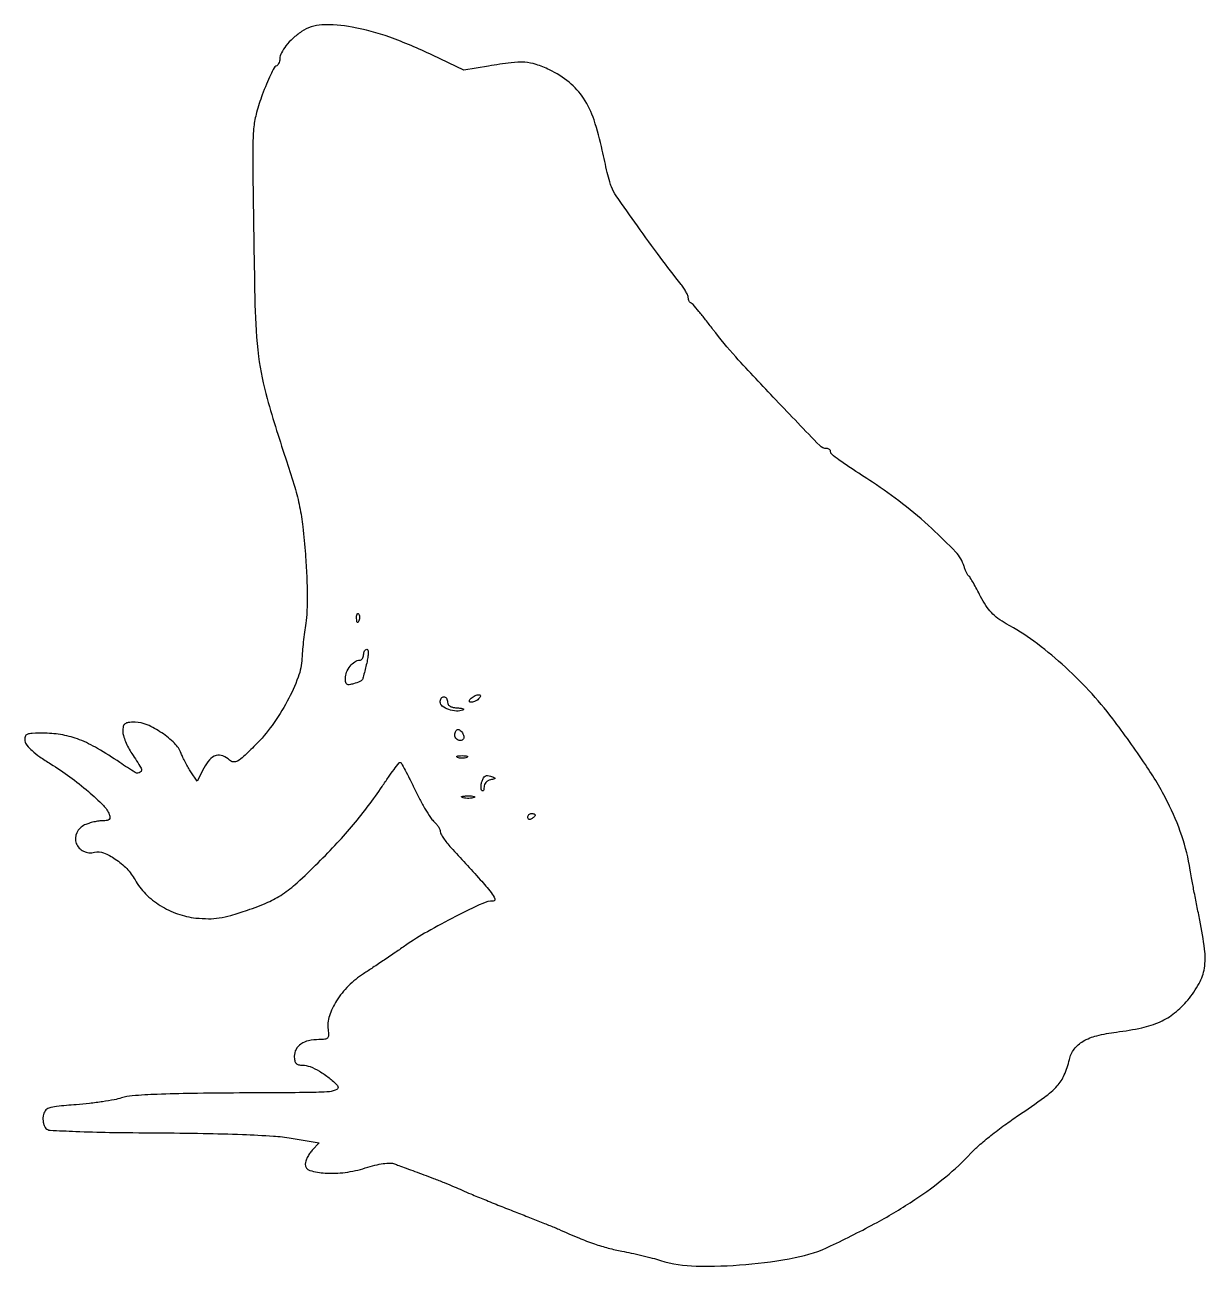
# Model space of a CAD drawing. Extents: x 0 to 324, y 0 to 340.
import ezdxf

# ---------------------------------------------------------------- set-up
doc = ezdxf.new("R2010")
doc.units = 0

msp = doc.modelspace()

# ---------------------------------------------------------------- linework, layer by layer
for points in [[(75.972506, 338.280757, 0.031797), (73.620346, 336.412773, 0.040734), (71.726862, 334.399038, 0.046506), (70.454407, 332.457967, 0.117374), (70.033269, 330.833333, -0.056288), (69.945021, 330.170792, -0.059287), (69.711615, 329.556864, -0.066233), (69.375902, 329.080619, -0.126354), (68.984993, 328.828331, 0.193357), (68.473153, 328.393923, 0.009642), (67.464741, 326.387726, 0.01436), (66.3566, 323.891309, 0.009788), (65.234993, 320.994998, 0.019352), (63.66098, 316.101383, 0.04164), (62.916372, 312.214256, 0.025616), (62.643335, 307.237835, 0.003642), (62.68116, 297, 0.002548), (63.220836, 263.42953, 0.024831), (64.225715, 249.264599, 0.039539), (66.564525, 237.697886, 0.011567), (71.959053, 220.362181, -0.009681), (74.151633, 213.408716, -0.022098), (75.469184, 208.068767, -0.021592), (76.327463, 202.559176, -0.008851), (77.035386, 195.022609, -0.007508), (77.394715, 189.133328, -0.010161), (77.531209, 183.802802, -0.011236), (77.45398, 179.311277, -0.030131), (77.135121, 176.13039, 0.007497), (76.777214, 173.682092, 0.005634), (76.454298, 170.978927, 0.005698), (76.208121, 168.428665, 0.013025), (76.094608, 166.5, -0.082144), (75.06489, 161.331642, -0.033124), (72.077052, 154.761469, -0.032363), (67.949703, 148.14492, -0.041761), (63.305652, 142.696946, -0.007213), (60.107126, 139.614061, -0.055443), (58.441063, 138.368962, -0.15394), (57.295329, 138.106085, -0.178215), (56.283939, 138.573204, 0.104028), (54.422296, 139.787813, 0.168608), (52.553068, 139.856454, 0.138422), (50.777598, 138.712253, 0.062386), (49.202429, 136.403042), (47.357079, 132.806083), (45.651441, 135.409215, -0.014876), (44.930036, 136.585092, -0.009943), (44.172046, 137.970427, -0.010017), (43.490358, 139.343787, -0.019348), (43.010352, 140.472773, 0.109697), (41.190663, 143.239082, 0.044452), (37.666518, 146.098193, 0.044471), (33.671476, 148.300761, 0.104118), (30.349962, 149, 0.023614), (28.500228, 148.912591, 0.135344), (27.591055, 148.566745, 0.184641), (27.137697, 147.864218, 0.052024), (27, 146.544409, 0.070916), (27.170567, 145.347861, 0.025882), (27.734375, 143.727986, 0.025044), (28.543125, 141.995608, 0.027352), (29.5, 140.404862, -0.015563), (32.009189, 136.447692, -0.385972), (31.769607, 135.282129, -0.303571), (30.412758, 135.225244, -0.012848), (26.165834, 137.966926, 0.017785), (20.076737, 141.813228, 0.038778), (15.107202, 144.21561, 0.047451), (10.520057, 145.524479, 0.044866), (5.680449, 145.978038, 0.007421), (2.152042, 145.938987, 0.085733), (0.79944, 145.669087, 0.243351), (0.239439, 145.037472, 0.099325), (0.180449, 143.857425, 0.137032), (0.705479, 142.683064, 0.037836), (2.123997, 141.215556, 0.029954), (4.273175, 139.523875, 0.014422), (7.210392, 137.607425, -0.020955), (12.505932, 134.052772, -0.020093), (17.562595, 130.019745, -0.018505), (21.669017, 126.190824, -0.104614), (23.287969, 123.691948, -0.069322), (23.479442, 122.866701, -0.228389), (23.288116, 122.357646, -0.159907), (22.696983, 122.075677, -0.031998), (21.515668, 122, 0.037248), (20.404795, 121.917128, 0.020135), (19.057243, 121.659099, 0.019952), (17.698872, 121.284101, 0.029577), (16.547053, 120.839485, 0.178215), (14.395356, 118.709818, 0.198153), (14.259918, 115.804213, 0.197404), (16.21385, 113.640331, 0.177407), (19.235238, 113.351265, -0.158522), (21.739636, 113.204216, -0.056286), (24.951968, 111.5092, -0.052641), (28.065341, 108.869942, -0.063288), (30.343675, 105.784445, 0.069719), (33.234609, 101.97245, 0.055967), (37.271016, 98.768505, 0.054645), (42.026058, 96.471979, 0.05922), (47.038808, 95.338155, 0.024219), (50.488034, 95.145783, 0.039678), (53.404998, 95.356251, 0.032731), (56.618797, 96.064067, 0.01134), (61.150916, 97.490384, 0.020692), (66.738861, 99.651043, 0.045292), (70.759993, 101.85228, 0.037503), (74.757, 104.995254, 0.010439), (80.523261, 110.5, 0.009351), (85.778549, 115.930336, 0.012955), (90.268688, 121.004518, 0.013736), (94.277337, 126.053619, 0.013036), (98.075754, 131.40255, -0.004861), (99.80774, 133.927995, -0.007675), (101.347253, 136.056357, -0.002819), (102.698262, 137.843885, -0.231105), (103, 137.994782, -0.273788), (103.279591, 137.83284, -0.00312), (104.365712, 135.868514, -0.008463), (105.589609, 133.528596, -0.005289), (106.947104, 130.749762, 0.010579), (108.399069, 127.855596, 0.012106), (109.911222, 125.154537, 0.011292), (111.296029, 122.931727, 0.065059), (112.197104, 121.882705, -0.033863), (112.887026, 121.173916, -0.034486), (113.470399, 120.382589, -0.036671), (113.876553, 119.626622, -0.105313), (114, 119.047024, 0.126435), (114.169033, 118.389249, 0.020773), (114.854839, 117.257021, 0.021709), (115.795898, 115.965145, 0.017651), (116.910092, 114.66432, -0.001414), (124.976361, 105.843448, -0.016829), (127.972125, 102.31735, -0.069506), (128.964105, 100.631336, -0.534616), (128.542409, 100, 0.109754), (125.630669, 99.353056, 0.007896), (118.1552, 95.713759, 0.012122), (110.486178, 91.592682, 0.02239), (104.5, 87.822048, -0.002178), (101.803045, 85.966945, -0.001383), (98.646875, 83.828923, -0.001389), (95.53748, 81.747648, -0.002575), (93, 80.078164, 0.051411), (88.843028, 76.719941, 0.055868), (85.587923, 72.669297, 0.062231), (83.614049, 68.487505, 0.113764), (83.276177, 64.75, -0.030835), (83.3929, 63.191344, -0.190742), (83.112511, 62.455058, -0.18185), (82.39484, 62.090313, -0.027618), (80.761066, 62, 0.052722), (77.932495, 61.700912, 0.095325), (75.795636, 60.795524, 0.121444), (74.47694, 59.34622, 0.124778), (74, 57.464816, 0.046548), (74.112564, 56.25831, 0.139006), (74.47888, 55.523198, 0.150592), (75.155157, 55.123934, 0.057928), (76.25, 54.993411, -0.093308), (78.306984, 54.599934, -0.038149), (80.877525, 53.353963, -0.035975), (83.514609, 51.551682, -0.037762), (85.820638, 49.416574, -0.485123), (85.654627, 48.353947, -0.109688), (83.615038, 47.736484, -0.017001), (77.782425, 47.494493, -0.000882), (58.981134, 47.387281, 0.002605), (45.879871, 47.267422, 0.006729), (36.428381, 47.004447, 0.006897), (29.588015, 46.62737, 0.062559), (26.658839, 46.052422, -0.032918), (24.666027, 45.53728, -0.00912), (21.479701, 44.9939, -0.009168), (17.840943, 44.509533, -0.009485), (14.227859, 44.165141, 0.005212), (8.864315, 43.700115, 0.05651), (6.742536, 43.248302, 0.159157), (5.697844, 42.473119, 0.119616), (5.165335, 41.134665, 0.045615), (5.11668, 40.150316, 0.042467), (5.244201, 39.148924, 0.045281), (5.515958, 38.276729, 0.098531), (5.903769, 37.696231, 0.185183), (7.05235, 37.184435, 0.003125), (14.098131, 36.855063, 0.006372), (23.338595, 36.598857, 0.002419), (36.238433, 36.468094, -0.003128), (49.048631, 36.320084, -0.005265), (59.795279, 36.015457, -0.005655), (68.280607, 35.589322, -0.026), (73.172746, 35.031792), (80.845491, 33.750527), (78.922746, 31.686702, 0.037203), (78.186921, 30.768637, 0.033314), (77.564807, 29.718153, 0.034882), (77.134777, 28.696306, 0.082336), (77, 27.883395, 0.33052), (78.267654, 26.17522, 0.057873), (82.460231, 25.419598, 0.04873), (87.943068, 25.609849, 0.044299), (93.470402, 26.849399, -0.01632), (96.105207, 27.597107, -0.026304), (98.394997, 28.040517, -0.030585), (100.251074, 28.184712, -0.097226), (101.470402, 27.966028, 0.00302), (102.616647, 27.527677, 0.000604), (104.666306, 26.760822, 0.000639), (107.054065, 25.874234, 0.000596), (109.5, 24.972913, -0.004439), (112.125822, 23.982318, -0.003133), (115.059375, 22.824589, -0.003162), (117.850427, 21.682286, -0.006653), (120, 20.752856, 0.006533), (122.384529, 19.721159, 0.001859), (126.115625, 18.180672, 0.001872), (130.341415, 16.472734, 0.001982), (134.5, 14.829137, -0.00092), (138.475665, 13.267597, -0.001159), (142.15, 11.806751, -0.00092), (145.227487, 10.568358, -0.009265), (146.5, 10.025924, 0.007013), (151.973826, 7.663416, 0.014873), (156.288738, 6.021127, 0.018256), (160.058521, 4.865622, 0.019891), (163.796843, 4.025185, -0.008087), (166.337555, 3.51667, -0.005205), (169.266696, 2.848973, -0.005231), (172.119606, 2.135708, -0.009795), (174.408931, 1.489676, 0.068496), (184.100553, -0.053009, 0.026527), (197.719307, 0.382488, 0.026649), (211.310735, 2.274182, 0.063121), (221, 5.459909, 0.013335), (233.714625, 11.924907, 0.02181), (244.077615, 18.146416, 0.025459), (252.537645, 24.38242, 0.034562), (259.444348, 30.884175, -0.027961), (261.605746, 32.973305, -0.009863), (264.922874, 35.726513, -0.009755), (268.694855, 38.615069, -0.011294), (272.399479, 41.212226, 0.008894), (279.616365, 46.220192, 0.051331), (283.082449, 49.303343, 0.083251), (285.046896, 52.33394, 0.046163), (286.423153, 56.532823, -0.105384), (287.760699, 59.415246, -0.099496), (290.180399, 61.571975, -0.072138), (293.930493, 63.094363, -0.029898), (299.324664, 64.086134, 0.022422), (306.296468, 65.260562, 0.052515), (311.31316, 66.904456, 0.063629), (315.271739, 69.324297, 0.049537), (318.879619, 72.856219, 0.04788), (321.999761, 77.403657, 0.089104), (323.435204, 81.622847, 0.068904), (323.500256, 86.783545, 0.019632), (322.186716, 94.708967, -0.00169), (321.366868, 98.750847, -0.001689), (320.57421, 102.798884, -0.00165), (319.905757, 106.337788, -0.006692), (319.53459, 108.5, 0.041802), (317.232462, 117.900132, 0.037471), (313.335519, 127.152349, 0.030025), (307.288829, 137.388273, 0.013936), (298.2975, 149.9435, 0.024745), (291.78767, 157.690678, 0.023269), (284.415295, 164.925212, 0.024017), (276.695402, 171.185989, 0.032811), (269.148128, 176, -0.0321), (266.852083, 177.459943, -0.046114), (265.045631, 179.052991, -0.044652), (263.521113, 180.990437, -0.027738), (262.077638, 183.5, 0.005818), (261.066133, 185.451721, 0.00803), (260.109849, 187.178125, 0.005405), (259.273087, 188.597401, 0.092232), (258.914625, 189, -0.093705), (258.621881, 189.33073, -0.020185), (258.255376, 190.005908, -0.020401), (257.889014, 190.834834, -0.018233), (257.576204, 191.722241, 0.114496), (255.26864, 195.656685, 0.017403), (248.734293, 202.089368, 0.019779), (240.737472, 208.868889, 0.021684), (232.464623, 214.778545, -0.002031), (226.416749, 218.749473, -0.011407), (223.240889, 220.959061, -0.014115), (221.339754, 222.431209, -0.224581), (221, 223.149476, 0.128231), (220.915424, 223.473832, 0.100734), (220.677467, 223.750158, 0.089248), (220.321509, 223.93595, 0.075902), (219.902016, 224, -0.203548), (218.003736, 224.806185, -0.001513), (205.9794, 237.342654, -0.005782), (195.014829, 249.113301, -0.023314), (188.752147, 256.673992, 0.004849), (186.725173, 259.313677, 0.007105), (184.886838, 261.592777, 0.003767), (183.296561, 263.478904, 0.118367), (182.807503, 263.833333, -0.106604), (182.497559, 264.047154, -0.063521), (182.233264, 264.411458, -0.059236), (182.051891, 264.862389, -0.06323), (181.986586, 265.333333, 0.098917), (181.857759, 265.941655, 0.02268), (181.397402, 266.891667, 0.022587), (180.756097, 267.957281, 0.020332), (179.999692, 269, -0.007148), (174.310114, 276.423333, -0.004874), (168.046116, 285.016367, -0.002483), (162.214139, 293.269149, -0.061804), (160.914633, 295.724533, -0.024874), (160.457602, 297.13389, -0.004955), (159.792408, 299.696877, -0.005231), (159.078062, 302.699536, -0.004852), (158.407812, 305.792594, 0.030234), (156.170332, 314.065477, 0.064267), (153.273329, 320.017882, 0.076111), (149.326626, 324.399427, 0.060169), (143.934276, 327.821186, 0.033255), (140.268464, 329.280112, 0.062937), (137.148774, 329.869006, 0.046461), (133.399827, 329.74903, 0.011246), (127.25758, 328.837438), (120.478042, 327.674876), (111.854472, 331.829235, 0.025369), (100.161048, 336.74848, 0.042422), (89.86322, 339.517611, 0.052805), (81.523088, 340.122378, 0.144613)], [(91.683114, 176.8125, -0.054073), (91.461564, 176.395823, -0.470617), (91.279315, 176.37858, -0.168741), (91.137993, 176.670344, -0.018894), (91.078947, 177.416667, -0.028489), (91.089945, 178.112848, -0.077125), (91.200665, 178.592839, -0.208169), (91.385309, 178.77538, -0.296942), (91.604167, 178.729167, -0.126455), (91.797407, 178.402231, -0.060344), (91.876576, 177.916927, -0.05415), (91.839148, 177.359369, -0.051402)], [(93.743922, 164.75, -0.002322), (92.882065, 161.308622, -0.085758), (92.552384, 160.572618, -0.15872), (92.007049, 160.146093, -0.012681), (90.25, 159.55684, -0.033736), (89.063738, 159.278118, -0.185822), (88.432155, 159.408863, -0.209173), (88.095157, 159.915661, -0.043632), (88, 161.004041, -0.096808), (88.330033, 162.692634, -0.070198), (89.294708, 164.353521, -0.074499), (90.600643, 165.584133, -0.152923), (91.928571, 166, 0.138775), (92.337148, 166.115627, 0.100075), (92.685268, 166.440625, 0.085667), (92.919674, 166.926711, 0.069717), (93, 167.5, -0.057653), (93.066374, 168.073713, -0.076889), (93.262515, 168.559375, -0.095773), (93.552768, 168.884838, -0.164346), (93.89367, 169, -0.378198), (94.182768, 168.744829, -0.039954), (94.226355, 167.769191, -0.033294), (94.086802, 166.402848, -0.018103)], [(124, 155, -0.038238), (123.411244, 154.695628, -0.050517), (122.834656, 154.517427, -0.06045), (122.351673, 154.479655, -0.187837), (122.057921, 154.608746, -0.251186), (121.979479, 154.868563, -0.099385), (122.128406, 155.223677, -0.066537), (122.48371, 155.622222, -0.039081), (123, 156, -0.038238), (123.588756, 156.304372, -0.050517), (124.165344, 156.482573, -0.06045), (124.648327, 156.520345, -0.187837), (124.942079, 156.391254, -0.251186), (125.020521, 156.131437, -0.099385), (124.871594, 155.776323, -0.066537), (124.51629, 155.377778, -0.039081)], [(116, 154.5, 0.148566), (116.192412, 153.866731, 0.115419), (116.721491, 153.372828, 0.082302), (117.585821, 153.050478, 0.041032), (118.75, 152.921053, -0.01784), (119.732401, 152.857722, -0.072422), (120.312394, 152.712931, -0.397841), (120.397876, 152.523691, -0.217396), (120.207087, 152.323415, -0.11542), (118.438904, 152.053104, -0.065562), (116.310689, 152.504623, -0.070692), (114.566686, 153.415105, -0.241673), (114, 154.519052, -0.065727), (114.074745, 155.085195, -0.083036), (114.29375, 155.564972, -0.099156), (114.618652, 155.885879, -0.14642), (115, 156, -0.148195), (115.381354, 155.884432, -0.098894), (115.70625, 155.559375, -0.082425), (115.925306, 155.073457, -0.064853)], [(120.361626, 145.5, -0.075244), (120.496694, 144.885039, -0.151899), (120.382077, 144.407358, -0.166113), (120.027855, 144.106211, -0.094119), (119.468615, 144, -0.10122), (118.908181, 144.114629, -0.098432), (118.431406, 144.440625, -0.097416), (118.112001, 144.927495, -0.096899), (118, 145.5, -0.057609), (118.066322, 146.073715, -0.076852), (118.262322, 146.559375, -0.095748), (118.552359, 146.884842, -0.164455), (118.893011, 147, -0.13875), (119.276919, 146.891374, -0.061199), (119.692784, 146.559375, -0.053891), (120.075237, 146.073796, -0.048303)], [(121.25, 139.337719, -0.057986), (120.679992, 139.181385, -0.037979), (120, 139.12966, -0.037979), (119.320008, 139.181385, -0.057986), (118.75, 139.337719, -0.174857), (118.540618, 139.525001, -0.447206), (118.601562, 139.693942, -0.078554), (119.10856, 139.810911, -0.017491), (120, 139.842105, -0.017491), (120.89144, 139.810911, -0.078554), (121.398438, 139.693942, -0.447206), (121.459382, 139.525001, -0.174857)], [(127.75, 133.20622, 0.082772), (127.081409, 132.951397, 0.077436), (126.514062, 132.488962, 0.080618), (126.132274, 131.895249, 0.103009), (126, 131.260009, -0.035454), (125.959364, 130.687656, -0.098152), (125.826304, 130.308407, -0.23408), (125.630836, 130.180955, -0.22975), (125.408694, 130.257973, -0.158869), (125.223871, 130.621558, -0.043717), (125.179818, 131.27023, -0.039535), (125.257474, 132.055279, -0.032437), (125.459886, 132.873611, -0.055385), (125.850028, 133.751986, -0.130112), (126.354664, 134.254588, -0.147334), (126.997527, 134.406497, -0.078877), (127.801192, 134.228515, -0.006748), (128.859922, 133.794719, -0.314401), (128.977365, 133.60706, -0.334965), (128.839649, 133.442382, -0.00723)], [(123.269032, 128.344063, -0.06278), (122.671085, 128.185595, -0.030339), (121.880008, 128.127736, -0.029507), (121.036634, 128.167106, -0.037336), (120.269032, 128.307009, -0.087174), (119.883358, 128.48334, -0.597527), (119.900903, 128.643467, -0.080377), (120.431793, 128.764444, -0.012823), (121.5, 128.805051, -0.014395), (122.580113, 128.787295, -0.052471), (123.257153, 128.684921, -0.333666), (123.386009, 128.52287, -0.31318)], [(140, 123.559017, -0.151918), (139.934461, 123.34829, -0.038439), (139.70625, 123.066025, -0.035638), (139.382774, 122.768994, -0.029505), (139, 122.5, -0.082592), (138.6179, 122.343488, -0.161196), (138.29375, 122.3746, -0.182303), (138.078288, 122.586039, -0.108972), (138, 122.940983, -0.093332), (138.076123, 123.345238, -0.09642), (138.29375, 123.688914, -0.099167), (138.618444, 123.918938, -0.105053), (139, 124, -0.042167), (139.382849, 123.967655, -0.061769), (139.70625, 123.870461, -0.081139), (139.92554, 123.727648, -0.210953)]]:
    msp.add_lwpolyline(points, format="xyb", close=True)

doc.saveas('drawing.dxf')
